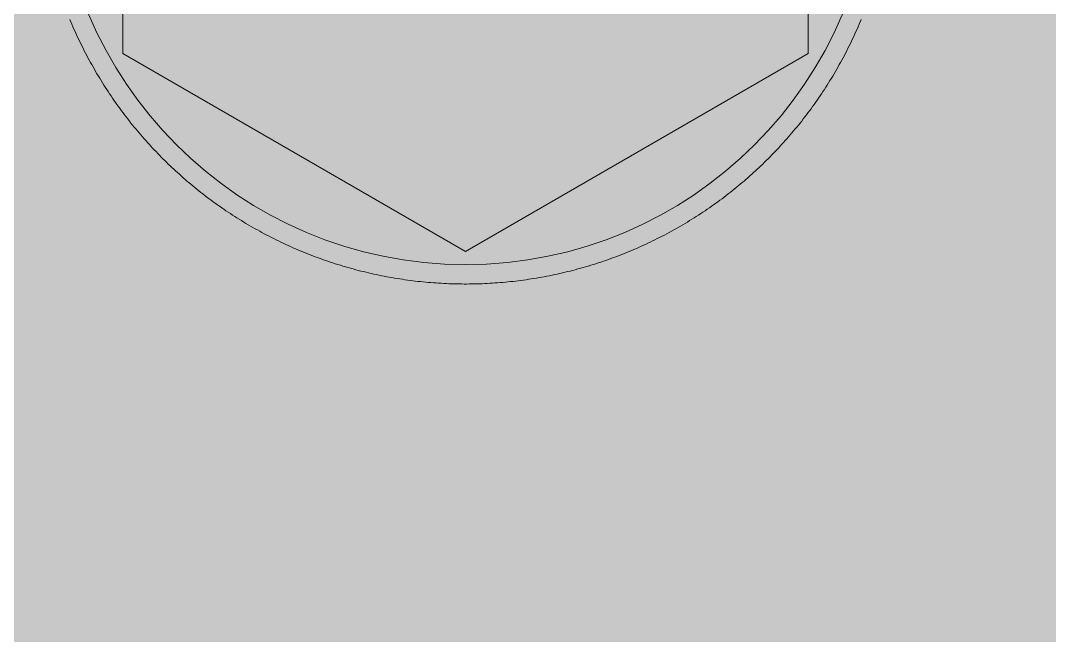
# Model space of a CAD drawing. Header units: millimetres. Extents: x 5622 to 8918, y 2044 to 6634.
# Drawn here: x 8564.97 to 8570.97, y 3711.28 to 3714.86 of the extents above; entities that cross this region are included whole.
import ezdxf

# ---------------------------------------------------------------- set-up
doc = ezdxf.new("R2010")
doc.units = ezdxf.units.MM
for name, color, linetype, lineweight in [('F_ARREDI', 7, 'Continuous', 5), ('F_FERRAMENTA', 253, 'Continuous', 5), ('F_MULTI laminato OPACO_retino', 1, 'Continuous', 5)]:
    doc.layers.add(name, color=color, linetype=linetype, lineweight=lineweight)

# ---------------------------------------------------------------- blocks, each defined once
blk = doc.blocks.new('PIEDINO_infilare_H.52_prospetto_fronte')
at = {"layer": 'F_FERRAMENTA'}
for p, q in [((-45526.7534, 10916.064), (-45526.7534, 10918.3734)), ((-45522.7534, 10916.064), (-45522.7534, 10918.3734)), ((-45527.0574, 10916.2483), (-45527.0634, 10916.2626)), ((-45527.0513, 10916.234), (-45527.0574, 10916.2483)), ((-45527.0452, 10916.2198), (-45527.0513, 10916.234)), ((-45527.0389, 10916.2056), (-45527.0452, 10916.2198)), ((-45527.0326, 10916.1914), (-45527.0389, 10916.2056)), ((-45522.4743, 10916.1914), (-45522.4679, 10916.2056)), ((-45522.4679, 10916.2056), (-45522.4617, 10916.2198)), ((-45522.4617, 10916.2198), (-45522.4555, 10916.234)), ((-45522.4555, 10916.234), (-45522.4495, 10916.2483)), ((-45522.4495, 10916.2483), (-45522.4435, 10916.2626)), ((-45527.0262, 10916.1773), (-45527.0326, 10916.1914)), ((-45527.0197, 10916.1633), (-45527.0262, 10916.1773)), ((-45527.0131, 10916.1493), (-45527.0197, 10916.1633)), ((-45527.0065, 10916.1353), (-45527.0131, 10916.1493)), ((-45522.5004, 10916.1353), (-45522.4938, 10916.1493)), ((-45522.4938, 10916.1493), (-45522.4872, 10916.1633)), ((-45522.4872, 10916.1633), (-45522.4807, 10916.1773)), ((-45522.4807, 10916.1773), (-45522.4743, 10916.1914)), ((-45526.9997, 10916.1214), (-45527.0065, 10916.1353)), ((-45526.9929, 10916.1075), (-45526.9997, 10916.1214)), ((-45526.986, 10916.0937), (-45526.9929, 10916.1075)), ((-45526.979, 10916.0799), (-45526.986, 10916.0937)), ((-45522.5279, 10916.0799), (-45522.5209, 10916.0937)), ((-45522.5209, 10916.0937), (-45522.514, 10916.1075)), ((-45522.514, 10916.1075), (-45522.5072, 10916.1214)), ((-45522.5072, 10916.1214), (-45522.5004, 10916.1353)), ((-45526.9719, 10916.0662), (-45526.979, 10916.0799)), ((-45526.9647, 10916.0525), (-45526.9719, 10916.0662)), ((-45526.9575, 10916.0389), (-45526.9647, 10916.0525)), ((-45526.9502, 10916.0253), (-45526.9575, 10916.0389)), ((-45526.9428, 10916.0118), (-45526.9502, 10916.0253)), ((-45524.7534, 10914.9093), (-45526.7534, 10916.064)), ((-45524.7534, 10914.9093), (-45522.7534, 10916.064)), ((-45522.5641, 10916.0118), (-45522.5567, 10916.0253)), ((-45522.5567, 10916.0253), (-45522.5494, 10916.0389)), ((-45522.5494, 10916.0389), (-45522.5421, 10916.0525)), ((-45522.5421, 10916.0525), (-45522.535, 10916.0662)), ((-45522.535, 10916.0662), (-45522.5279, 10916.0799)), ((-45526.9353, 10915.9984), (-45526.9428, 10916.0118)), ((-45526.9278, 10915.9849), (-45526.9353, 10915.9984)), ((-45526.9201, 10915.9716), (-45526.9278, 10915.9849)), ((-45526.9124, 10915.9583), (-45526.9201, 10915.9716)), ((-45522.5945, 10915.9583), (-45522.5868, 10915.9716)), ((-45522.5868, 10915.9716), (-45522.5791, 10915.9849)), ((-45522.5791, 10915.9849), (-45522.5716, 10915.9984)), ((-45522.5716, 10915.9984), (-45522.5641, 10916.0118)), ((-45526.9046, 10915.945), (-45526.9124, 10915.9583)), ((-45526.8968, 10915.9319), (-45526.9046, 10915.945)), ((-45526.8888, 10915.9187), (-45526.8968, 10915.9319)), ((-45526.8808, 10915.9057), (-45526.8888, 10915.9187)), ((-45526.8728, 10915.8927), (-45526.8808, 10915.9057)), ((-45522.6341, 10915.8927), (-45522.626, 10915.9057)), ((-45522.626, 10915.9057), (-45522.618, 10915.9187)), ((-45522.618, 10915.9187), (-45522.6101, 10915.9319)), ((-45522.6101, 10915.9319), (-45522.6022, 10915.945)), ((-45522.6022, 10915.945), (-45522.5945, 10915.9583)), ((-45526.8646, 10915.8797), (-45526.8728, 10915.8927)), ((-45526.8564, 10915.8668), (-45526.8646, 10915.8797)), ((-45526.8481, 10915.854), (-45526.8564, 10915.8668)), ((-45526.8397, 10915.8412), (-45526.8481, 10915.854)), ((-45522.6672, 10915.8412), (-45522.6588, 10915.854)), ((-45522.6588, 10915.854), (-45522.6505, 10915.8668)), ((-45522.6505, 10915.8668), (-45522.6423, 10915.8797)), ((-45522.6423, 10915.8797), (-45522.6341, 10915.8927)), ((-45526.8313, 10915.8285), (-45526.8397, 10915.8412)), ((-45526.8228, 10915.8159), (-45526.8313, 10915.8285)), ((-45526.8142, 10915.8034), (-45526.8228, 10915.8159)), ((-45526.8056, 10915.7909), (-45526.8142, 10915.8034)), ((-45526.7968, 10915.7784), (-45526.8056, 10915.7909)), ((-45522.71, 10915.7784), (-45522.7013, 10915.7909)), ((-45522.7013, 10915.7909), (-45522.6927, 10915.8034)), ((-45522.6927, 10915.8034), (-45522.6841, 10915.8159)), ((-45522.6841, 10915.8159), (-45522.6756, 10915.8285)), ((-45522.6756, 10915.8285), (-45522.6672, 10915.8412)), ((-45526.7881, 10915.7661), (-45526.7968, 10915.7784)), ((-45526.7792, 10915.7538), (-45526.7881, 10915.7661)), ((-45526.7703, 10915.7415), (-45526.7792, 10915.7538)), ((-45526.7614, 10915.7294), (-45526.7703, 10915.7415)), ((-45526.7523, 10915.7173), (-45526.7614, 10915.7294)), ((-45522.7546, 10915.7173), (-45522.7455, 10915.7294)), ((-45522.7455, 10915.7294), (-45522.7366, 10915.7415)), ((-45522.7366, 10915.7415), (-45522.7277, 10915.7538)), ((-45522.7277, 10915.7538), (-45522.7188, 10915.7661)), ((-45522.7188, 10915.7661), (-45522.71, 10915.7784)), ((-45526.7432, 10915.7052), (-45526.7523, 10915.7173)), ((-45526.7341, 10915.6933), (-45526.7432, 10915.7052)), ((-45526.7249, 10915.6814), (-45526.7341, 10915.6933)), ((-45526.7156, 10915.6696), (-45526.7249, 10915.6814)), ((-45526.7063, 10915.6579), (-45526.7156, 10915.6696)), ((-45522.8006, 10915.6579), (-45522.7913, 10915.6696)), ((-45522.7913, 10915.6696), (-45522.782, 10915.6814)), ((-45522.782, 10915.6814), (-45522.7728, 10915.6933)), ((-45522.7728, 10915.6933), (-45522.7637, 10915.7052)), ((-45522.7637, 10915.7052), (-45522.7546, 10915.7173)), ((-45526.6969, 10915.6462), (-45526.7063, 10915.6579)), ((-45526.6874, 10915.6346), (-45526.6969, 10915.6462)), ((-45526.6779, 10915.6231), (-45526.6874, 10915.6346)), ((-45526.6684, 10915.6116), (-45526.6779, 10915.6231)), ((-45526.6588, 10915.6003), (-45526.6684, 10915.6116)), ((-45522.8481, 10915.6003), (-45522.8385, 10915.6116)), ((-45522.8385, 10915.6116), (-45522.8289, 10915.6231)), ((-45522.8289, 10915.6231), (-45522.8194, 10915.6346)), ((-45522.8194, 10915.6346), (-45522.81, 10915.6462)), ((-45522.81, 10915.6462), (-45522.8006, 10915.6579)), ((-45526.6491, 10915.589), (-45526.6588, 10915.6003)), ((-45526.6394, 10915.5777), (-45526.6491, 10915.589)), ((-45526.6297, 10915.5666), (-45526.6394, 10915.5777)), ((-45526.6199, 10915.5555), (-45526.6297, 10915.5666)), ((-45526.61, 10915.5445), (-45526.6199, 10915.5555)), ((-45526.6002, 10915.5336), (-45526.61, 10915.5445)), ((-45522.9067, 10915.5336), (-45522.8968, 10915.5445)), ((-45522.8968, 10915.5445), (-45522.887, 10915.5555)), ((-45522.887, 10915.5555), (-45522.8772, 10915.5666)), ((-45522.8772, 10915.5666), (-45522.8674, 10915.5777)), ((-45522.8674, 10915.5777), (-45522.8577, 10915.589)), ((-45522.8577, 10915.589), (-45522.8481, 10915.6003)), ((-45526.5902, 10915.5228), (-45526.6002, 10915.5336)), ((-45526.5802, 10915.512), (-45526.5902, 10915.5228)), ((-45526.5702, 10915.5014), (-45526.5802, 10915.512)), ((-45526.5601, 10915.4908), (-45526.5702, 10915.5014)), ((-45526.55, 10915.4802), (-45526.5601, 10915.4908)), ((-45522.9569, 10915.4802), (-45522.9467, 10915.4908)), ((-45522.9467, 10915.4908), (-45522.9367, 10915.5014)), ((-45522.9367, 10915.5014), (-45522.9267, 10915.512)), ((-45522.9267, 10915.512), (-45522.9167, 10915.5228)), ((-45522.9167, 10915.5228), (-45522.9067, 10915.5336)), ((-45526.5399, 10915.4698), (-45526.55, 10915.4802)), ((-45526.5297, 10915.4595), (-45526.5399, 10915.4698)), ((-45526.5194, 10915.4492), (-45526.5297, 10915.4595)), ((-45526.5091, 10915.439), (-45526.5194, 10915.4492)), ((-45526.4988, 10915.4288), (-45526.5091, 10915.439)), ((-45526.4883, 10915.4186), (-45526.4988, 10915.4288)), ((-45523.0186, 10915.4186), (-45523.0081, 10915.4288)), ((-45523.0081, 10915.4288), (-45522.9977, 10915.439)), ((-45522.9977, 10915.439), (-45522.9874, 10915.4492)), ((-45522.9874, 10915.4492), (-45522.9772, 10915.4595)), ((-45522.9772, 10915.4595), (-45522.967, 10915.4698)), ((-45522.967, 10915.4698), (-45522.9569, 10915.4802)), ((-45526.4778, 10915.4085), (-45526.4883, 10915.4186)), ((-45526.4671, 10915.3985), (-45526.4778, 10915.4085)), ((-45526.4564, 10915.3885), (-45526.4671, 10915.3985)), ((-45526.4456, 10915.3785), (-45526.4564, 10915.3885)), ((-45526.4348, 10915.3686), (-45526.4456, 10915.3785)), ((-45526.4238, 10915.3587), (-45526.4348, 10915.3686)), ((-45523.0831, 10915.3587), (-45523.0721, 10915.3686)), ((-45523.0721, 10915.3686), (-45523.0613, 10915.3785)), ((-45523.0613, 10915.3785), (-45523.0505, 10915.3885)), ((-45523.0505, 10915.3885), (-45523.0398, 10915.3985)), ((-45523.0398, 10915.3985), (-45523.0291, 10915.4085)), ((-45523.0291, 10915.4085), (-45523.0186, 10915.4186)), ((-45526.4128, 10915.3489), (-45526.4238, 10915.3587)), ((-45526.4017, 10915.3391), (-45526.4128, 10915.3489)), ((-45526.3905, 10915.3293), (-45526.4017, 10915.3391)), ((-45526.3793, 10915.3196), (-45526.3905, 10915.3293)), ((-45526.3679, 10915.31), (-45526.3793, 10915.3196)), ((-45526.3565, 10915.3004), (-45526.3679, 10915.31)), ((-45523.1504, 10915.3004), (-45523.1389, 10915.31)), ((-45523.1389, 10915.31), (-45523.1276, 10915.3196)), ((-45523.1276, 10915.3196), (-45523.1164, 10915.3293)), ((-45523.1164, 10915.3293), (-45523.1052, 10915.3391)), ((-45523.1052, 10915.3391), (-45523.0941, 10915.3489)), ((-45523.0941, 10915.3489), (-45523.0831, 10915.3587)), ((-45526.345, 10915.2909), (-45526.3565, 10915.3004)), ((-45526.3335, 10915.2814), (-45526.345, 10915.2909)), ((-45526.3219, 10915.272), (-45526.3335, 10915.2814)), ((-45526.3102, 10915.2626), (-45526.3219, 10915.272)), ((-45526.2984, 10915.2533), (-45526.3102, 10915.2626)), ((-45526.2865, 10915.244), (-45526.2984, 10915.2533)), ((-45526.2746, 10915.2348), (-45526.2865, 10915.244)), ((-45523.2323, 10915.2348), (-45523.2203, 10915.244)), ((-45523.2203, 10915.244), (-45523.2085, 10915.2533)), ((-45523.2085, 10915.2533), (-45523.1967, 10915.2626)), ((-45523.1967, 10915.2626), (-45523.185, 10915.272)), ((-45523.185, 10915.272), (-45523.1734, 10915.2814)), ((-45523.1734, 10915.2814), (-45523.1618, 10915.2909)), ((-45523.1618, 10915.2909), (-45523.1504, 10915.3004)), ((-45526.2626, 10915.2257), (-45526.2746, 10915.2348)), ((-45526.2506, 10915.2166), (-45526.2626, 10915.2257)), ((-45526.2384, 10915.2076), (-45526.2506, 10915.2166)), ((-45526.2262, 10915.1986), (-45526.2384, 10915.2076)), ((-45526.214, 10915.1897), (-45526.2262, 10915.1986)), ((-45526.2016, 10915.1809), (-45526.214, 10915.1897)), ((-45523.3053, 10915.1809), (-45523.2929, 10915.1897)), ((-45523.2929, 10915.1897), (-45523.2807, 10915.1986)), ((-45523.2807, 10915.1986), (-45523.2685, 10915.2076)), ((-45523.2685, 10915.2076), (-45523.2563, 10915.2166)), ((-45523.2563, 10915.2166), (-45523.2443, 10915.2257)), ((-45523.2443, 10915.2257), (-45523.2323, 10915.2348)), ((-45526.1892, 10915.1721), (-45526.2016, 10915.1809)), ((-45526.1767, 10915.1634), (-45526.1892, 10915.1721)), ((-45526.1642, 10915.1548), (-45526.1767, 10915.1634)), ((-45526.1516, 10915.1462), (-45526.1642, 10915.1548)), ((-45526.1389, 10915.1377), (-45526.1516, 10915.1462)), ((-45526.1262, 10915.1293), (-45526.1389, 10915.1377)), ((-45526.1134, 10915.121), (-45526.1262, 10915.1293)), ((-45523.3935, 10915.121), (-45523.3807, 10915.1293)), ((-45523.3807, 10915.1293), (-45523.368, 10915.1377)), ((-45523.368, 10915.1377), (-45523.3553, 10915.1462)), ((-45523.3553, 10915.1462), (-45523.3427, 10915.1548)), ((-45523.3427, 10915.1548), (-45523.3301, 10915.1634)), ((-45523.3301, 10915.1634), (-45523.3177, 10915.1721)), ((-45523.3177, 10915.1721), (-45523.3053, 10915.1809)), ((-45526.1005, 10915.1127), (-45526.1134, 10915.121)), ((-45526.0876, 10915.1045), (-45526.1005, 10915.1127)), ((-45526.0746, 10915.0963), (-45526.0876, 10915.1045)), ((-45526.0615, 10915.0883), (-45526.0746, 10915.0963)), ((-45526.0484, 10915.0803), (-45526.0615, 10915.0883)), ((-45526.0353, 10915.0724), (-45526.0484, 10915.0803)), ((-45526.022, 10915.0645), (-45526.0353, 10915.0724)), ((-45526.0087, 10915.0568), (-45526.022, 10915.0645)), ((-45523.4981, 10915.0568), (-45523.4849, 10915.0645)), ((-45523.4849, 10915.0645), (-45523.4716, 10915.0724)), ((-45523.4716, 10915.0724), (-45523.4585, 10915.0803)), ((-45523.4585, 10915.0803), (-45523.4453, 10915.0883)), ((-45523.4453, 10915.0883), (-45523.4323, 10915.0963)), ((-45523.4323, 10915.0963), (-45523.4193, 10915.1045)), ((-45523.4193, 10915.1045), (-45523.4064, 10915.1127)), ((-45523.4064, 10915.1127), (-45523.3935, 10915.121)), ((-45525.9954, 10915.0491), (-45526.0087, 10915.0568)), ((-45525.982, 10915.0415), (-45525.9954, 10915.0491)), ((-45525.9685, 10915.0339), (-45525.982, 10915.0415)), ((-45525.955, 10915.0265), (-45525.9685, 10915.0339)), ((-45525.9415, 10915.0191), (-45525.955, 10915.0265)), ((-45525.9279, 10915.0118), (-45525.9415, 10915.0191)), ((-45525.9142, 10915.0046), (-45525.9279, 10915.0118)), ((-45525.9005, 10914.9974), (-45525.9142, 10915.0046)), ((-45523.6064, 10914.9974), (-45523.5927, 10915.0046)), ((-45523.5927, 10915.0046), (-45523.579, 10915.0118)), ((-45523.579, 10915.0118), (-45523.5654, 10915.0191)), ((-45523.5654, 10915.0191), (-45523.5518, 10915.0265)), ((-45523.5518, 10915.0265), (-45523.5383, 10915.0339)), ((-45523.5383, 10915.0339), (-45523.5249, 10915.0415)), ((-45523.5249, 10915.0415), (-45523.5115, 10915.0491)), ((-45523.5115, 10915.0491), (-45523.4981, 10915.0568)), ((-45525.8867, 10914.9904), (-45525.9005, 10914.9974)), ((-45525.8729, 10914.9834), (-45525.8867, 10914.9904)), ((-45525.859, 10914.9765), (-45525.8729, 10914.9834)), ((-45525.8451, 10914.9697), (-45525.859, 10914.9765)), ((-45525.8311, 10914.963), (-45525.8451, 10914.9697)), ((-45525.8171, 10914.9563), (-45525.8311, 10914.963)), ((-45525.8031, 10914.9498), (-45525.8171, 10914.9563)), ((-45525.789, 10914.9433), (-45525.8031, 10914.9498)), ((-45525.7748, 10914.9369), (-45525.789, 10914.9433)), ((-45523.732, 10914.9369), (-45523.7179, 10914.9433)), ((-45523.7179, 10914.9433), (-45523.7038, 10914.9498)), ((-45523.7038, 10914.9498), (-45523.6898, 10914.9563)), ((-45523.6898, 10914.9563), (-45523.6757, 10914.963)), ((-45523.6757, 10914.963), (-45523.6618, 10914.9697)), ((-45523.6618, 10914.9697), (-45523.6479, 10914.9765)), ((-45523.6479, 10914.9765), (-45523.634, 10914.9834)), ((-45523.634, 10914.9834), (-45523.6202, 10914.9904)), ((-45523.6202, 10914.9904), (-45523.6064, 10914.9974)), ((-45525.7606, 10914.9306), (-45525.7748, 10914.9369)), ((-45525.7464, 10914.9244), (-45525.7606, 10914.9306)), ((-45525.7321, 10914.9183), (-45525.7464, 10914.9244)), ((-45525.7178, 10914.9122), (-45525.7321, 10914.9183)), ((-45525.7035, 10914.9063), (-45525.7178, 10914.9122)), ((-45525.6891, 10914.9004), (-45525.7035, 10914.9063)), ((-45525.6747, 10914.8946), (-45525.6891, 10914.9004)), ((-45525.6602, 10914.889), (-45525.6747, 10914.8946)), ((-45525.6457, 10914.8834), (-45525.6602, 10914.889)), ((-45525.6311, 10914.8779), (-45525.6457, 10914.8834)), ((-45523.8757, 10914.8779), (-45523.8612, 10914.8834)), ((-45523.8612, 10914.8834), (-45523.8467, 10914.889)), ((-45523.8467, 10914.889), (-45523.8322, 10914.8946)), ((-45523.8322, 10914.8946), (-45523.8178, 10914.9004)), ((-45523.8178, 10914.9004), (-45523.8034, 10914.9063)), ((-45523.8034, 10914.9063), (-45523.789, 10914.9122)), ((-45523.789, 10914.9122), (-45523.7747, 10914.9183)), ((-45523.7747, 10914.9183), (-45523.7605, 10914.9244)), ((-45523.7605, 10914.9244), (-45523.7462, 10914.9306)), ((-45523.7462, 10914.9306), (-45523.732, 10914.9369)), ((-45525.6166, 10914.8725), (-45525.6311, 10914.8779)), ((-45525.602, 10914.8671), (-45525.6166, 10914.8725)), ((-45525.5873, 10914.8619), (-45525.602, 10914.8671)), ((-45525.5726, 10914.8568), (-45525.5873, 10914.8619)), ((-45525.5579, 10914.8517), (-45525.5726, 10914.8568)), ((-45525.5432, 10914.8468), (-45525.5579, 10914.8517)), ((-45525.5284, 10914.8419), (-45525.5432, 10914.8468)), ((-45525.5136, 10914.8371), (-45525.5284, 10914.8419)), ((-45525.4988, 10914.8325), (-45525.5136, 10914.8371)), ((-45525.4839, 10914.8279), (-45525.4988, 10914.8325)), ((-45525.4691, 10914.8234), (-45525.4839, 10914.8279)), ((-45525.4542, 10914.819), (-45525.4691, 10914.8234)), ((-45524.0527, 10914.819), (-45524.0378, 10914.8234)), ((-45524.0378, 10914.8234), (-45524.0229, 10914.8279)), ((-45524.0229, 10914.8279), (-45524.0081, 10914.8325)), ((-45524.0081, 10914.8325), (-45523.9933, 10914.8371)), ((-45523.9933, 10914.8371), (-45523.9785, 10914.8419)), ((-45523.9785, 10914.8419), (-45523.9637, 10914.8468)), ((-45523.9637, 10914.8468), (-45523.949, 10914.8517)), ((-45523.949, 10914.8517), (-45523.9342, 10914.8568)), ((-45523.9342, 10914.8568), (-45523.9196, 10914.8619)), ((-45523.9196, 10914.8619), (-45523.9049, 10914.8671)), ((-45523.9049, 10914.8671), (-45523.8903, 10914.8725)), ((-45523.8903, 10914.8725), (-45523.8757, 10914.8779)), ((-45525.4392, 10914.8147), (-45525.4542, 10914.819)), ((-45525.4243, 10914.8104), (-45525.4392, 10914.8147)), ((-45525.4093, 10914.8063), (-45525.4243, 10914.8104)), ((-45525.3943, 10914.8023), (-45525.4093, 10914.8063)), ((-45525.3793, 10914.7984), (-45525.3943, 10914.8023)), ((-45525.3643, 10914.7945), (-45525.3793, 10914.7984)), ((-45525.3493, 10914.7908), (-45525.3643, 10914.7945)), ((-45525.3342, 10914.7871), (-45525.3493, 10914.7908)), ((-45525.3192, 10914.7836), (-45525.3342, 10914.7871)), ((-45525.3041, 10914.7801), (-45525.3192, 10914.7836)), ((-45525.289, 10914.7768), (-45525.3041, 10914.7801)), ((-45525.2739, 10914.7735), (-45525.289, 10914.7768)), ((-45525.2587, 10914.7703), (-45525.2739, 10914.7735)), ((-45525.2436, 10914.7672), (-45525.2587, 10914.7703)), ((-45525.2285, 10914.7643), (-45525.2436, 10914.7672)), ((-45525.2133, 10914.7614), (-45525.2285, 10914.7643)), ((-45524.2936, 10914.7614), (-45524.2784, 10914.7643)), ((-45524.2784, 10914.7643), (-45524.2633, 10914.7672)), ((-45524.2633, 10914.7672), (-45524.2481, 10914.7703)), ((-45524.2481, 10914.7703), (-45524.233, 10914.7735)), ((-45524.233, 10914.7735), (-45524.2179, 10914.7768)), ((-45524.2179, 10914.7768), (-45524.2028, 10914.7801)), ((-45524.2028, 10914.7801), (-45524.1877, 10914.7836)), ((-45524.1877, 10914.7836), (-45524.1727, 10914.7871)), ((-45524.1727, 10914.7871), (-45524.1576, 10914.7908)), ((-45524.1576, 10914.7908), (-45524.1426, 10914.7945)), ((-45524.1426, 10914.7945), (-45524.1275, 10914.7984)), ((-45524.1275, 10914.7984), (-45524.1125, 10914.8023)), ((-45524.1125, 10914.8023), (-45524.0975, 10914.8063)), ((-45524.0975, 10914.8063), (-45524.0826, 10914.8104)), ((-45524.0826, 10914.8104), (-45524.0676, 10914.8147)), ((-45524.0676, 10914.8147), (-45524.0527, 10914.819)), ((-45525.1982, 10914.7586), (-45525.2133, 10914.7614)), ((-45525.183, 10914.7559), (-45525.1982, 10914.7586)), ((-45525.1678, 10914.7533), (-45525.183, 10914.7559)), ((-45525.1527, 10914.7508), (-45525.1678, 10914.7533)), ((-45525.1375, 10914.7484), (-45525.1527, 10914.7508)), ((-45525.1223, 10914.7461), (-45525.1375, 10914.7484)), ((-45525.1072, 10914.7439), (-45525.1223, 10914.7461)), ((-45525.092, 10914.7418), (-45525.1072, 10914.7439)), ((-45525.0768, 10914.7398), (-45525.092, 10914.7418)), ((-45525.0616, 10914.7378), (-45525.0768, 10914.7398)), ((-45525.0465, 10914.736), (-45525.0616, 10914.7378)), ((-45525.0313, 10914.7343), (-45525.0465, 10914.736)), ((-45525.0162, 10914.7326), (-45525.0313, 10914.7343)), ((-45525.001, 10914.7311), (-45525.0162, 10914.7326)), ((-45524.9859, 10914.7296), (-45525.001, 10914.7311)), ((-45524.9708, 10914.7282), (-45524.9859, 10914.7296)), ((-45524.9557, 10914.727), (-45524.9708, 10914.7282)), ((-45524.9406, 10914.7258), (-45524.9557, 10914.727)), ((-45524.9255, 10914.7247), (-45524.9406, 10914.7258)), ((-45524.9105, 10914.7237), (-45524.9255, 10914.7247)), ((-45524.8954, 10914.7228), (-45524.9105, 10914.7237)), ((-45524.8804, 10914.722), (-45524.8954, 10914.7228)), ((-45524.8654, 10914.7212), (-45524.8804, 10914.722)), ((-45524.8504, 10914.7206), (-45524.8654, 10914.7212)), ((-45524.8354, 10914.7201), (-45524.8504, 10914.7206)), ((-45524.8204, 10914.7196), (-45524.8354, 10914.7201)), ((-45524.8055, 10914.7193), (-45524.8204, 10914.7196)), ((-45524.7906, 10914.719), (-45524.8055, 10914.7193)), ((-45524.7757, 10914.7188), (-45524.7906, 10914.719)), ((-45524.7609, 10914.7187), (-45524.7757, 10914.7188)), ((-45524.7609, 10914.7187), (-45524.746, 10914.7187)), ((-45524.746, 10914.7187), (-45524.7312, 10914.7188)), ((-45524.7312, 10914.7188), (-45524.7163, 10914.719)), ((-45524.7163, 10914.719), (-45524.7014, 10914.7193)), ((-45524.7014, 10914.7193), (-45524.6865, 10914.7196)), ((-45524.6865, 10914.7196), (-45524.6715, 10914.7201)), ((-45524.6715, 10914.7201), (-45524.6565, 10914.7206)), ((-45524.6565, 10914.7206), (-45524.6415, 10914.7212)), ((-45524.6415, 10914.7212), (-45524.6265, 10914.722)), ((-45524.6265, 10914.722), (-45524.6115, 10914.7228)), ((-45524.6115, 10914.7228), (-45524.5964, 10914.7237)), ((-45524.5964, 10914.7237), (-45524.5814, 10914.7247)), ((-45524.5814, 10914.7247), (-45524.5663, 10914.7258)), ((-45524.5663, 10914.7258), (-45524.5512, 10914.727)), ((-45524.5512, 10914.727), (-45524.5361, 10914.7282)), ((-45524.5361, 10914.7282), (-45524.521, 10914.7296)), ((-45524.521, 10914.7296), (-45524.5058, 10914.7311)), ((-45524.5058, 10914.7311), (-45524.4907, 10914.7326)), ((-45524.4907, 10914.7326), (-45524.4755, 10914.7343)), ((-45524.4755, 10914.7343), (-45524.4604, 10914.736)), ((-45524.4604, 10914.736), (-45524.4452, 10914.7378)), ((-45524.4452, 10914.7378), (-45524.4301, 10914.7398)), ((-45524.4301, 10914.7398), (-45524.4149, 10914.7418)), ((-45524.4149, 10914.7418), (-45524.3997, 10914.7439)), ((-45524.3997, 10914.7439), (-45524.3846, 10914.7461)), ((-45524.3846, 10914.7461), (-45524.3694, 10914.7484)), ((-45524.3694, 10914.7484), (-45524.3542, 10914.7508)), ((-45524.3542, 10914.7508), (-45524.339, 10914.7533)), ((-45524.339, 10914.7533), (-45524.3239, 10914.7559)), ((-45524.3239, 10914.7559), (-45524.3087, 10914.7586)), ((-45524.3087, 10914.7586), (-45524.2936, 10914.7614))]:
    blk.add_line(p, q, dxfattribs=at)
blk.add_circle((-45524.7534, 10917.2187), 2.3866, dxfattribs=at)
blk = doc.blocks.new("LIBRERIA_ingresso-living_sez._B.B'")
at = {"layer": 'F_MULTI laminato OPACO_retino', "true_color": 0x636466}
h = blk.add_hatch(color=251, dxfattribs=at)
h.dxf.hatch_style = 1
h.paths.add_polyline_path([(41313.1315, 11071.1262), (41913.1315, 11071.1262), (41913.1315, 13145.6262), (41313.1315, 13145.6262)])
at = {"layer": 'F_MULTI laminato OPACO_retino', "true_color": 0x939598}
h = blk.add_hatch(color=252, dxfattribs=at)
h.dxf.hatch_style = 1
h.paths.add_polyline_path([(41313.1315, 13145.6262), (41613.1315, 13145.6262), (41613.1315, 11071.1262), (41313.1315, 11071.1262)])
at = {"color": 4}
blk.add_blockref('PIEDINO_infilare_H.52_prospetto_fronte', (87087.885, 205.9075), dxfattribs=at)

msp = doc.modelspace()

# ---------------------------------------------------------------- block references
at = {"layer": 'F_ARREDI'}
msp.add_blockref("LIBRERIA_ingresso-living_sez._B.B'", (-32995.5688, -7407.2995), dxfattribs=at)

doc.saveas('drawing.dxf')
